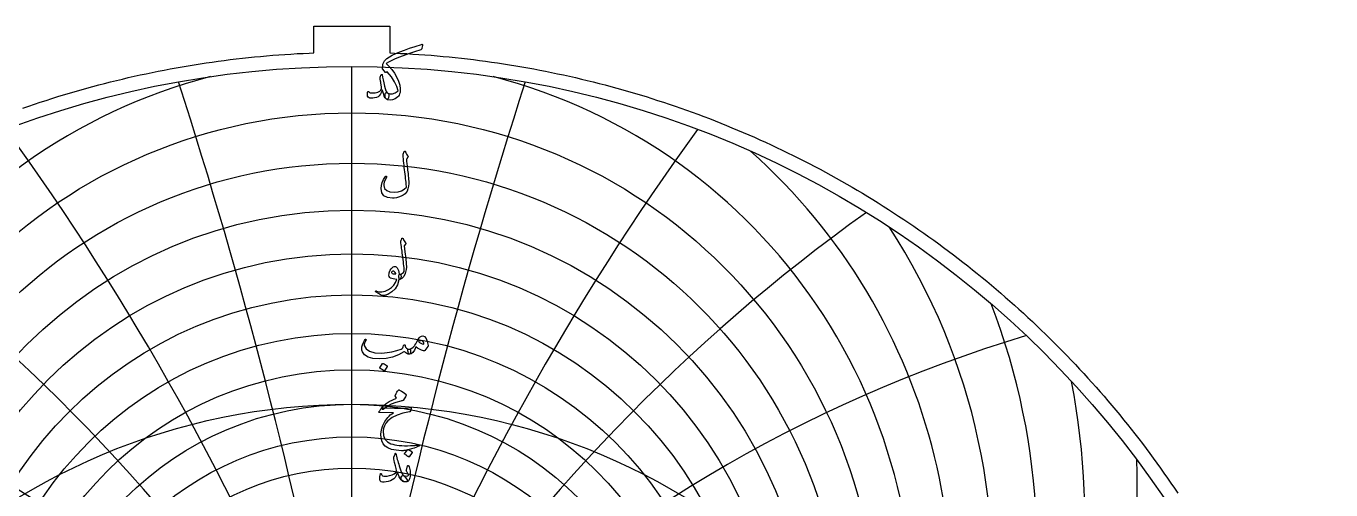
# Model space of a CAD drawing. Header units: millimetres. Extents: x -74 to 74, y -74 to 75.
# Drawn here: x -24.1 to 72.5, y 41.1 to 75.4 of the extents above; entities that cross this region are included whole.
import ezdxf

# ---------------------------------------------------------------- set-up
doc = ezdxf.new("R2010")
doc.units = ezdxf.units.MM
for name, color, linetype in [('CUT_OUTER', 1, 'Continuous'), ('ENGRAVE', 7, 'Continuous'), ('ENGRAVE_FINE', 8, 'Continuous'), ('TEXT', 5, 'Continuous')]:
    doc.layers.add(name, color=color, linetype=linetype)

msp = doc.modelspace()

# ---------------------------------------------------------------- linework, layer by layer
at = {"layer": 'CUT_OUTER'}
msp.add_lwpolyline([(-24.3388, 69.3612), (-23.9127, 69.5092), (-23.4858, 69.6546), (-23.058, 69.7974), (-22.6293, 69.9376), (-22.1997, 70.0751), (-21.7693, 70.21), (-21.3381, 70.3423), (-20.9061, 70.4719), (-20.4733, 70.5988), (-20.0397, 70.7231), (-19.6054, 70.8448), (-19.1703, 70.9637), (-18.7345, 71.08), (-18.298, 71.1936), (-17.8609, 71.3046), (-17.423, 71.4128), (-16.9845, 71.5184), (-16.5454, 71.6213), (-16.1056, 71.7214), (-15.6652, 71.8189), (-15.2242, 71.9137), (-14.7827, 72.0057), (-14.3406, 72.0951), (-13.898, 72.1817), (-13.4548, 72.2656), (-13.0111, 72.3468), (-12.567, 72.4253), (-12.1224, 72.501), (-11.6773, 72.5741), (-11.2317, 72.6443), (-10.7858, 72.7119), (-10.3394, 72.7767), (-9.8927, 72.8388), (-9.4456, 72.8981), (-8.9981, 72.9547), (-8.5503, 73.0085), (-8.1022, 73.0596), (-7.6537, 73.108), (-7.205, 73.1535), (-6.756, 73.1964), (-6.3067, 73.2364), (-5.8573, 73.2738), (-5.4075, 73.3083), (-4.9576, 73.3401), (-4.5075, 73.3692), (-4.0573, 73.3954), (-3.6068, 73.419), (-3.1563, 73.4397), (-2.8175, 73.4532), (-2.8175, 75.4395), (2.8175, 75.4395), (2.8175, 73.4532), (3.1563, 73.4397), (3.6068, 73.419), (4.0573, 73.3954), (4.5075, 73.3692), (4.9576, 73.3401), (5.4075, 73.3083), (5.8573, 73.2738), (6.3067, 73.2364), (6.756, 73.1964), (7.205, 73.1535), (7.6537, 73.108), (8.1022, 73.0596), (8.5503, 73.0085), (8.9981, 72.9547), (9.4456, 72.8981), (9.8927, 72.8388), (10.3394, 72.7767), (10.7858, 72.7119), (11.2317, 72.6443), (11.6773, 72.5741), (12.1224, 72.501), (12.567, 72.4253), (13.0111, 72.3468), (13.4548, 72.2656), (13.898, 72.1817), (14.3406, 72.0951), (14.7827, 72.0057), (15.2242, 71.9137), (15.6652, 71.8189), (16.1056, 71.7214), (16.5454, 71.6213), (16.9845, 71.5184), (17.423, 71.4128), (17.8609, 71.3046), (18.298, 71.1936), (18.7345, 71.08), (19.1703, 70.9637), (19.6054, 70.8448), (20.0397, 70.7231), (20.4733, 70.5988), (20.9061, 70.4719), (21.3381, 70.3423), (21.7693, 70.21), (22.1997, 70.0751), (22.6293, 69.9376), (23.058, 69.7974), (23.4858, 69.6546), (23.9127, 69.5092), (24.3388, 69.3612), (24.7639, 69.2106), (25.1881, 69.0573), (25.6114, 68.9014), (26.0337, 68.743), (26.455, 68.582), (26.8753, 68.4184), (27.2946, 68.2522), (27.7129, 68.0834), (28.1301, 67.9121), (28.5463, 67.7382), (28.9614, 67.5618), (29.3754, 67.3828), (29.7883, 67.2013), (30.2001, 67.0172), (30.6107, 66.8307), (31.0202, 66.6416), (31.4285, 66.45), (31.8356, 66.2559), (32.2416, 66.0593), (32.6463, 65.8602), (33.0498, 65.6587), (33.4521, 65.4547), (33.853, 65.2482), (34.2528, 65.0392), (34.6512, 64.8278), (35.0483, 64.614), (35.4441, 64.3977), (35.8386, 64.179), (36.2317, 63.9579), (36.6235, 63.7344), (37.0138, 63.5085), (37.4028, 63.2802), (37.7904, 63.0495), (38.1766, 62.8164), (38.5613, 62.581), (38.9445, 62.3432), (39.3263, 62.1031), (39.7067, 61.8606), (40.0855, 61.6158), (40.4628, 61.3687), (40.8386, 61.1193), (41.2128, 60.8675), (41.5855, 60.6135), (41.9567, 60.3572), (42.3262, 60.0986), (42.6942, 59.8378), (43.0605, 59.5747), (43.4253, 59.3093), (43.7884, 59.0418), (44.1498, 58.772), (44.5096, 58.5), (44.8677, 58.2258), (45.2241, 57.9494), (45.5789, 57.6708), (45.9319, 57.39), (46.2831, 57.1071), (46.6327, 56.8221), (46.9804, 56.5349), (47.3264, 56.2455), (47.6707, 55.9541), (48.0131, 55.6605), (48.3537, 55.3649), (48.6925, 55.0671), (49.0295, 54.7673), (49.3646, 54.4655), (49.6979, 54.1615), (50.0293, 53.8556), (50.3588, 53.5476), (50.6864, 53.2376), (51.0121, 52.9256), (51.3359, 52.6116), (51.6577, 52.2956), (51.9777, 51.9777), (52.2956, 51.6577), (52.6116, 51.3359), (52.9256, 51.0121), (53.2376, 50.6864), (53.5476, 50.3588), (53.8556, 50.0293), (54.1615, 49.6979), (54.4655, 49.3646), (54.7673, 49.0295), (55.0671, 48.6925), (55.3649, 48.3537), (55.6605, 48.0131), (55.9541, 47.6707), (56.2455, 47.3264), (56.5349, 46.9804), (56.8221, 46.6327), (57.1071, 46.2831), (57.39, 45.9319), (57.6708, 45.5789), (57.9494, 45.2241), (58.2258, 44.8677), (58.5, 44.5096), (58.772, 44.1498), (59.0418, 43.7884), (59.3093, 43.4253), (59.5747, 43.0605), (59.8378, 42.6942), (60.0986, 42.3262), (60.3572, 41.9567), (60.6135, 41.5855), (60.8675, 41.2128), (61.1193, 40.8386)], dxfattribs=at)
at = {"layer": 'ENGRAVE'}
msp.add_lwpolyline([(0, -72.45), (0, 72.45)], dxfattribs=at)
for centre, radius in [((0, 0), 72.45), ((0, 27.7809), 34.0245), ((0, 0), 47.425), ((0, 23.7125), 23.7125)]:
    msp.add_circle(centre, radius, dxfattribs=at)
msp.add_arc((0, 34.7175), 47.425, 146.97731, 33.02269, dxfattribs=at)
at = {"layer": 'ENGRAVE_FINE'}
for centre, radius in [((0, 30.1071), 38.8968), ((0, 28.8818), 36.3931), ((0, 26.7902), 31.7748), ((0, 25.8976), 29.63), ((0, 25.0927), 27.5781), ((0, 24.3668), 25.6087), ((0, 23.1233), 21.8814), ((0, 22.5936), 20.1081)]:
    msp.add_circle(centre, radius, dxfattribs=at)
for centre, radius, start, end in [((0, 31.4738), 41.5543, 104.568368, 75.431632), ((-380.3677, -47.425), 386.2354, 4.150866, 17.902688), ((-380.3677, -47.425), 386.2354, 4.150866, 17.902688), ((380.3677, -47.425), 386.2354, 162.097312, 175.849134), ((380.3677, -47.425), 386.2354, 162.097312, 175.849134), ((-184.2708, -47.425), 196.0969, 8.354592, 35.979906), ((-184.2708, -47.425), 196.0969, 8.354592, 35.979906), ((184.2708, -47.425), 196.0969, 144.020094, 171.645408), ((184.2708, -47.425), 196.0969, 144.020094, 171.645408), ((0, 33.0024), 44.3882, 131.640882, 48.359118), ((-116.1671, -47.425), 134.1382, 12.666469, 54.396525), ((-116.1671, -47.425), 134.1382, 12.666469, 54.396525), ((116.1671, -47.425), 134.1382, 125.603475, 167.333531), ((116.1671, -47.425), 134.1382, 125.603475, 167.333531), ((0, 36.649), 50.697, 158.934283, 21.065717), ((-79.9298, -47.425), 104.341, 17.146853, 73.284845), ((-79.9298, -47.425), 104.341, 17.146853, 73.284845), ((79.9298, -47.425), 104.341, 106.715155, 162.853147), ((79.9298, -47.425), 104.341, 106.715155, 162.853147), ((0, 38.8337), 54.2431, 169.07246, 10.92754), ((0, 41.3173), 58.1113, 178.031366, 1.968634)]:
    msp.add_arc(centre, radius, start, end, dxfattribs=at)
at = {"layer": 'TEXT'}
for points in [[(5.1523, 74.0797), (5.1957, 74.0875), (5.223, 74.0765), (5.2343, 74.0468), (5.2294, 73.9983), (5.1823, 73.8098), (5.1679, 73.7616), (5.1502, 73.7241), (5.1293, 73.6973), (5.1052, 73.6812), (4.6226, 73.5231), (4.1861, 73.3744), (3.7957, 73.235), (3.4513, 73.105), (3.1535, 72.9838), (2.9029, 72.8709), (2.6993, 72.7663), (2.543, 72.6701), (2.7625, 72.4558), (2.9629, 72.2202), (3.1439, 71.9631), (3.3056, 71.6846), (3.4534, 71.36), (3.5456, 71.059), (3.582, 70.7816), (3.5627, 70.5277), (3.5338, 70.4136), (3.4984, 70.3199), (3.4567, 70.2465), (3.4085, 70.1935), (3.2082, 70.0564), (3.0143, 69.975), (2.8268, 69.9493), (2.6458, 69.9793), (2.5681, 70.0195), (2.5108, 70.0843), (2.4739, 70.1737), (2.4573, 70.2878), (2.4581, 70.3788), (2.4733, 70.4463), (2.5031, 70.4902), (2.5472, 70.5106), (2.5695, 70.5095), (2.5976, 70.502), (2.6316, 70.4881), (2.6715, 70.4677), (2.8359, 70.4115), (3.0164, 70.4227), (3.213, 70.5015), (3.4256, 70.6477), (3.3319, 70.9715), (3.1664, 71.3129), (2.9291, 71.672), (2.6201, 72.0488), (2.6112, 72.0549), (2.6019, 72.0563), (2.592, 72.0528), (2.5815, 72.0445), (2.5344, 72.0059), (2.5234, 71.9982), (2.5119, 71.9963), (2.4998, 72.0003), (2.4873, 72.0102), (2.2816, 72.2416), (2.2768, 72.2593), (2.2752, 72.2994), (2.2768, 72.3621), (2.2816, 72.4473), (2.2896, 72.5378), (2.3009, 72.6122), (2.3153, 72.6706), (2.333, 72.7129), (2.3634, 72.7667), (2.3946, 72.8168), (2.4266, 72.8631), (2.4594, 72.9057), (2.493, 72.9448), (2.5274, 72.9807), (2.5626, 73.0134), (2.5987, 73.0428), (2.7735, 73.1565), (2.9896, 73.2747), (3.247, 73.3975), (3.5456, 73.5249), (3.8854, 73.6567), (4.2665, 73.7932), (4.6888, 73.9342), (5.1523, 74.0797)], [(2.5515, 70.0307), (2.4682, 70.1175), (2.3941, 70.2535), (2.329, 70.4388), (2.273, 70.6734), (2.2653, 70.6991), (2.2548, 70.7034), (2.2417, 70.6863), (2.2259, 70.6477), (2.2126, 70.6114), (2.1986, 70.5754), (2.1837, 70.5396), (2.168, 70.5042), (2.1518, 70.4689), (2.1354, 70.434), (2.1186, 70.3993), (2.1016, 70.3649), (2.0304, 70.2706), (1.9367, 70.1978), (1.8205, 70.1464), (1.6817, 70.1164), (1.5468, 70.1025), (1.4332, 70.0993), (1.3411, 70.1068), (1.2704, 70.125), (1.2072, 70.1694), (1.1676, 70.2514), (1.1515, 70.3708), (1.159, 70.5277), (1.1649, 70.5542), (1.174, 70.5738), (1.1863, 70.5864), (1.2019, 70.592), (1.2195, 70.5923), (1.234, 70.5888), (1.2452, 70.5816), (1.2533, 70.5706), (1.2776, 70.5366), (1.3122, 70.5117), (1.3569, 70.4959), (1.4118, 70.4892), (1.443, 70.4876), (1.4766, 70.487), (1.5126, 70.4876), (1.5511, 70.4892), (1.5916, 70.4918), (1.6341, 70.4956), (1.6784, 70.5004), (1.7246, 70.5063), (1.9163, 70.5475), (2.0588, 70.6113), (2.152, 70.6975), (2.1959, 70.8062), (2.1936, 70.8295), (2.1911, 70.8566), (2.1883, 70.8874), (2.1852, 70.9219), (2.1813, 70.9605), (2.1761, 71.0033), (2.1695, 71.0505), (2.1616, 71.1019), (2.1533, 71.1542), (2.1456, 71.2042), (2.1383, 71.2517), (2.1316, 71.2968), (2.1249, 71.3395), (2.1177, 71.3798), (2.1099, 71.4177), (2.1016, 71.4532), (2.0896, 71.5215), (2.0834, 71.5764), (2.0832, 71.6179), (2.0888, 71.646), (2.1788, 71.8431), (2.186, 71.8525), (2.1948, 71.8592), (2.2053, 71.8632), (2.2173, 71.8645), (2.2291, 71.8624), (2.2387, 71.856), (2.2462, 71.8453), (2.2516, 71.8303), (2.2789, 71.6626), (2.3137, 71.4682), (2.356, 71.247), (2.4058, 70.999), (2.4562, 70.8036), (2.5172, 70.6498), (2.589, 70.5379), (2.6715, 70.4677), (2.7015, 70.4431), (2.7229, 70.4078), (2.7358, 70.3617), (2.7401, 70.3049), (2.7355, 70.2294), (2.7218, 70.1614), (2.6991, 70.1009), (2.6672, 70.0478), (2.6439, 70.0227), (2.6169, 70.0114), (2.5861, 70.0141), (2.5515, 70.0307)], [(3.8798, 66.1444), (3.8873, 66.1575), (3.8969, 66.1669), (3.9087, 66.1725), (3.9226, 66.1744), (3.9365, 66.172), (3.9483, 66.1648), (3.958, 66.1527), (3.9655, 66.1358), (4.0054, 66.0376), (4.0479, 65.9527), (4.0932, 65.8812), (4.1411, 65.8231), (4.1553, 65.8022), (4.1594, 65.7781), (4.1532, 65.7508), (4.1369, 65.7202), (4.1264, 65.7055), (4.1165, 65.6913), (4.1071, 65.6777), (4.0983, 65.6645), (4.09, 65.6522), (4.0822, 65.641), (4.075, 65.6308), (4.0683, 65.6217), (4.0571, 65.6051), (4.049, 65.5853), (4.0442, 65.5622), (4.0426, 65.536), (4.0477, 65.4619), (4.0544, 65.3812), (4.0627, 65.2938), (4.0726, 65.1996), (4.0838, 65.0988), (4.0962, 64.9913), (4.1095, 64.8771), (4.124, 64.7562), (4.1402, 64.6355), (4.1545, 64.5221), (4.167, 64.416), (4.1776, 64.317), (4.1865, 64.225), (4.1942, 64.1397), (4.2005, 64.0611), (4.2054, 63.9892), (4.211, 63.7763), (4.1936, 63.5747), (4.1532, 63.3843), (4.0897, 63.2051), (4.0279, 63.0999), (3.9323, 63.0027), (3.8029, 62.9135), (3.6398, 62.8324), (3.4631, 62.7651), (3.2971, 62.7177), (3.1417, 62.6902), (2.9971, 62.6824), (2.6351, 62.7322), (2.3759, 62.8688), (2.2195, 63.0921), (2.1659, 63.4022), (2.1846, 63.6333), (2.2452, 63.8596), (2.3475, 64.0811), (2.4915, 64.2977), (2.5025, 64.3103), (2.514, 64.3181), (2.5261, 64.321), (2.5387, 64.3191), (2.5521, 64.3141), (2.5622, 64.3074), (2.5692, 64.2991), (2.5729, 64.2892), (2.5756, 64.2744), (2.5751, 64.2602), (2.5713, 64.2466), (2.5644, 64.2335), (2.4661, 64.042), (2.3983, 63.8789), (2.3611, 63.7442), (2.3544, 63.6379), (2.4259, 63.4089), (2.5804, 63.249), (2.818, 63.1583), (3.1385, 63.1366), (3.4275, 63.1679), (3.673, 63.2405), (3.8752, 63.3543), (4.034, 63.5093), (4.0307, 63.5842), (4.0249, 63.6716), (4.0168, 63.7716), (4.0062, 63.8842), (3.9929, 64.0097), (3.9767, 64.1483), (3.9576, 64.3), (3.9355, 64.4648), (3.9146, 64.6349), (3.8948, 64.8022), (3.876, 64.9669), (3.8584, 65.1289), (3.842, 65.2883), (3.8273, 65.4449), (3.8142, 65.5989), (3.8027, 65.7502), (3.7855, 65.8959), (3.7863, 65.9125), (3.7887, 65.928), (3.7927, 65.9425), (3.7984, 65.9559)], [(3.6206, 59.5066), (3.6495, 59.5765), (3.672, 59.6319), (3.688, 59.6729), (3.6977, 59.6994), (3.7052, 59.7163), (3.7148, 59.7283), (3.7266, 59.7355), (3.7405, 59.738), (3.7563, 59.7353), (3.7694, 59.7272), (3.7799, 59.7139), (3.7877, 59.6951), (3.8233, 59.6033), (3.8659, 59.5205), (3.9154, 59.4469), (3.9719, 59.3823), (3.9877, 59.3617), (3.9922, 59.3384), (3.9856, 59.3124), (3.9676, 59.2838), (3.8733, 59.151), (3.8798, 59.0915), (3.8862, 59.0331), (3.8926, 58.9758), (3.8991, 58.9196), (3.9055, 58.8644), (3.9119, 58.8103), (3.9183, 58.7573), (3.9248, 58.7053), (3.9839, 58.2244), (4.0201, 57.8484), (4.0332, 57.5774), (4.0233, 57.4114), (3.9424, 57.1101), (3.8369, 56.8876), (3.7068, 56.7438), (3.552, 56.6787), (3.5477, 56.6787), (3.5434, 56.6787), (3.5391, 56.6787), (3.5349, 56.6787), (3.5094, 56.7028), (3.4931, 56.758), (3.4859, 56.8442), (3.4877, 56.9615), (3.4917, 57.0049), (3.5038, 57.0365), (3.5239, 57.0563), (3.552, 57.0643), (3.6607, 57.086), (3.7512, 57.1254), (3.8235, 57.1824), (3.8776, 57.2571), (3.874, 57.3468), (3.8675, 57.4489), (3.858, 57.5632), (3.8455, 57.6899), (3.8304, 57.8283), (3.8128, 57.978), (3.7929, 58.139), (3.7705, 58.3112), (3.7499, 58.4804), (3.7309, 58.6325), (3.7135, 58.7675), (3.6977, 58.8853), (3.684, 58.986), (3.673, 59.0695), (3.6647, 59.136), (3.6591, 59.1852), (3.6163, 59.4295), (3.6149, 59.4536), (3.6152, 59.4744), (3.6171, 59.4921), (3.6206, 59.5066)], [(3.4663, 56.6316), (3.3659, 56.2789), (3.1974, 55.9835), (2.961, 55.7454), (2.6565, 55.5647), (2.6139, 55.5463), (2.5719, 55.5299), (2.5304, 55.5153), (2.4894, 55.5025), (2.4492, 55.492), (2.4101, 55.4838), (2.3721, 55.478), (2.3351, 55.4747), (2.243, 55.4878), (2.1209, 55.5358), (1.9688, 55.6185), (1.7867, 55.7361), (1.7672, 55.7529), (1.7556, 55.7693), (1.7522, 55.7851), (1.7567, 55.8003), (1.7669, 55.8121), (1.7803, 55.8175), (1.7969, 55.8164), (1.8167, 55.8089), (2.006, 55.7476), (2.2184, 55.7478), (2.4538, 55.8097), (2.7122, 55.9332), (2.9232, 56.0764), (3.0978, 56.2449), (3.236, 56.4385), (3.3378, 56.6573), (3.337, 56.665), (3.3346, 56.6712), (3.3305, 56.6757), (3.3249, 56.6787), (3.1774, 56.6873), (3.0518, 56.7044), (2.9481, 56.7301), (2.8664, 56.7644), (2.8033, 56.8174), (2.7636, 56.8908), (2.7475, 56.9845), (2.755, 57.0986), (2.7575, 57.1137), (2.7604, 57.1291), (2.7639, 57.1448), (2.7679, 57.1607), (2.7725, 57.1772), (2.7775, 57.1945), (2.7832, 57.2125), (2.7893, 57.2314), (2.8397, 57.3538), (2.9007, 57.4553), (2.9725, 57.5359), (3.055, 57.5956), (3.1393, 57.6283), (3.2167, 57.6277), (3.2872, 57.594), (3.3506, 57.5271), (3.4061, 57.4339), (3.4481, 57.3257), (3.4767, 57.2025), (3.492, 57.0643), (3.5004, 57.0644), (3.5086, 57.0649), (3.5165, 57.0655), (3.5241, 57.0665), (3.5318, 57.0674), (3.5397, 57.0681), (3.5478, 57.0685), (3.5563, 57.0686), (3.5852, 57.0624), (3.6077, 57.044), (3.6238, 57.0132), (3.6334, 56.9701), (3.6374, 56.9227), (3.6366, 56.8747), (3.631, 56.8262), (3.6206, 56.7772), (3.6069, 56.7341), (3.5916, 56.7033), (3.5748, 56.6849), (3.5563, 56.6787), (3.4749, 56.6787), (3.4743, 56.6709), (3.4727, 56.6605), (3.4701, 56.6474), (3.4663, 56.6316)], [(3.2606, 57.1114), (3.2157, 57.1899), (3.1664, 57.2453), (3.1128, 57.2777), (3.055, 57.2871), (3.0204, 57.278), (2.9896, 57.2636), (2.9626, 57.2437), (2.9393, 57.2186), (2.9318, 57.2052), (2.9307, 57.1907), (2.9361, 57.1752), (2.9479, 57.1586), (2.992, 57.1197), (3.056, 57.0932), (3.1399, 57.079), (3.2435, 57.0772), (3.2542, 57.0793), (3.2606, 57.0857), (3.2628, 57.0964), (3.2606, 57.1114)], [(0.9769, 52.215), (0.9922, 52.2316), (1.008, 52.2385), (1.0243, 52.2359), (1.0412, 52.2236), (1.054, 52.2075), (1.0583, 52.1893), (1.054, 52.1689), (1.0412, 52.1464), (0.9758, 52.0452), (0.9341, 51.9515), (0.9158, 51.8652), (0.9212, 51.7865), (1.0554, 51.5278), (1.3165, 51.3473), (1.7045, 51.245), (2.2195, 51.2209), (2.6016, 51.2491), (2.9682, 51.3077), (3.3193, 51.3969), (3.6548, 51.5166), (3.714, 51.5517), (3.763, 51.6055), (3.8018, 51.6781), (3.8305, 51.7694), (3.8401, 51.7954), (3.8562, 51.8133), (3.8787, 51.8232), (3.9076, 51.8251), (3.9282, 51.8162), (3.943, 51.7983), (3.9518, 51.7713), (3.9548, 51.7351), (3.9748, 51.6457), (4.0308, 51.5787), (4.1227, 51.5343), (4.2504, 51.5123), (4.2965, 51.5021), (4.3275, 51.4759), (4.3436, 51.4336), (4.3447, 51.3752), (4.3291, 51.2665), (4.3082, 51.1888), (4.282, 51.1422), (4.2504, 51.1267), (4.1564, 51.139), (4.0672, 51.1759), (3.9829, 51.2375), (3.9033, 51.3238), (3.8966, 51.3273), (3.8851, 51.3248), (3.8688, 51.3165), (3.8476, 51.3023), (3.4481, 51.0774), (3.0121, 50.9167), (2.5397, 50.8203), (2.0309, 50.7882), (1.5607, 50.8203), (1.1954, 50.9167), (0.9351, 51.0774), (0.7798, 51.3023), (0.7445, 51.4279), (0.7327, 51.5562), (0.7445, 51.6872), (0.7798, 51.8208), (0.8275, 51.945), (0.8762, 52.0522), (0.926, 52.1421), (0.9769, 52.215)], [(5.2444, 52.4892), (5.3786, 52.4415), (5.4897, 52.3071), (5.5778, 52.0859), (5.6429, 51.7779), (5.6453, 51.7557), (5.644, 51.7362), (5.6389, 51.7193), (5.6301, 51.7051), (5.3944, 51.4095), (5.3781, 51.3915), (5.3591, 51.3805), (5.3374, 51.3765), (5.313, 51.3795), (5.1529, 51.4341), (5.0024, 51.5037), (4.8615, 51.5883), (4.7303, 51.688), (4.6245, 51.4424), (4.5086, 51.267), (4.3824, 51.1618), (4.2461, 51.1267), (4.2309, 51.1323), (4.2151, 51.1492), (4.1987, 51.1773), (4.1818, 51.2167), (4.1559, 51.3141), (4.1465, 51.3923), (4.1537, 51.4512), (4.1776, 51.4909), (4.1915, 51.5002), (4.2076, 51.5069), (4.2258, 51.511), (4.2461, 51.5123), (4.3436, 51.5289), (4.4389, 51.5744), (4.5321, 51.6489), (4.6232, 51.7522), (4.6631, 51.8122), (4.7228, 51.9108), (4.8023, 52.0479), (4.9017, 52.2236), (4.9793, 52.3398), (5.0623, 52.4228), (5.1507, 52.4726), (5.2444, 52.4892)], [(4.9359, 52.0693), (5.0163, 52.0024), (5.1073, 51.9472), (5.2091, 51.9038), (5.3216, 51.8722), (5.3154, 51.9566), (5.2926, 52.0254), (5.2533, 52.0787), (5.1973, 52.1164), (5.1328, 52.136), (5.0677, 52.1346), (5.0021, 52.1124), (4.9359, 52.0693)], [(2.2752, 50.4368), (2.2805, 50.4422), (2.288, 50.4454), (2.2977, 50.4465), (2.3094, 50.4454), (2.3927, 50.4117), (2.4712, 50.3704), (2.5448, 50.3217), (2.6137, 50.2655), (2.6203, 50.2569), (2.6233, 50.2483), (2.6225, 50.2397), (2.6179, 50.2312), (2.4166, 49.9055), (2.4091, 49.8978), (2.3994, 49.8959), (2.3876, 49.8999), (2.3737, 49.9098), (2.3617, 49.9184), (2.3426, 49.9313), (2.3167, 49.9484), (2.2837, 49.9698), (2.2433, 49.9955), (2.1948, 50.0255), (2.1383, 50.0598), (2.0738, 50.0984), (2.0652, 50.1048), (2.0609, 50.1112), (2.0609, 50.1176), (2.0652, 50.1241)], [(3.6163, 47.6511), (3.2419, 47.5534), (2.9114, 47.4273), (2.6249, 47.2728), (2.3823, 47.0899), (2.3451, 47.0617), (2.3105, 47.0459), (2.2786, 47.0425), (2.2495, 47.0513), (2.2154, 47.0917), (2.2205, 47.1488), (2.2647, 47.2224), (2.348, 47.3127), (2.5448, 47.476), (2.7711, 47.6233), (3.0269, 47.7545), (3.3121, 47.8697), (3.2306, 47.9896), (3.2154, 48.0196), (3.2082, 48.0496), (3.209, 48.0796), (3.2178, 48.1096), (3.2754, 48.224), (3.3281, 48.3185), (3.3761, 48.3932), (3.4192, 48.4481), (3.4468, 48.4741), (3.4738, 48.4877), (3.5003, 48.4891), (3.5263, 48.4781), (3.6771, 48.3929), (3.8037, 48.3131), (3.9063, 48.2387), (3.9848, 48.1696), (4, 48.1474), (4.0072, 48.1193), (4.0064, 48.0852), (3.9976, 48.0453), (3.97, 47.9829), (3.9258, 47.9072), (3.865, 47.818), (3.7877, 47.7154), (3.7673, 47.7002), (3.732, 47.6844), (3.6816, 47.668), (3.6163, 47.6511)], [(2.6051, 47.1541), (3.1549, 47.1348), (3.6302, 47.1327), (4.0311, 47.1477), (4.3575, 47.1798), (4.3676, 47.181), (4.3763, 47.1804), (4.3836, 47.1778), (4.3897, 47.1734), (4.3941, 47.1674), (4.3966, 47.16), (4.3973, 47.1513), (4.3961, 47.1413), (4.3876, 47.1022), (4.3795, 47.0663), (4.3716, 47.0336), (4.3639, 47.0042), (4.3566, 46.9779), (4.3495, 46.9549), (4.3427, 46.9351), (4.3361, 46.9185), (4.3222, 46.892), (4.3061, 46.8724), (4.2879, 46.8598), (4.2675, 46.8542), (3.7727, 46.7645), (3.342, 46.6239), (2.9757, 46.4324), (2.6736, 46.1901), (2.521, 46.0157), (2.4101, 45.8312), (2.341, 45.6365), (2.3137, 45.4317), (2.34, 45.1101), (2.4444, 44.8479), (2.627, 44.6452), (2.8879, 44.5019), (3.0231, 44.4585), (3.1717, 44.4226), (3.3337, 44.3943), (3.5092, 44.3734), (3.6977, 44.3597), (3.8991, 44.353), (4.1133, 44.3533), (4.3404, 44.3605), (4.4211, 44.3651), (4.5005, 44.3702), (4.5786, 44.3758), (4.6553, 44.3819), (4.7301, 44.3886), (4.8026, 44.3959), (4.8726, 44.4036), (4.9402, 44.4119), (4.9609, 44.413), (4.9756, 44.4076), (4.9844, 44.3959), (4.9874, 44.3777), (4.9858, 44.3565), (4.9809, 44.3402), (4.9729, 44.3286), (4.9617, 44.322), (4.8406, 44.2708), (4.726, 44.2245), (4.6178, 44.183), (4.516, 44.1463), (4.421, 44.1141), (4.3329, 44.0863), (4.2517, 44.0627), (4.1776, 44.0435), (4.1078, 44.0293), (4.0399, 44.0167), (3.9739, 44.0057), (3.9098, 43.9963), (3.8472, 43.9891), (3.786, 43.9845), (3.7262, 43.9827), (3.6677, 43.9835), (3.2681, 44.0145), (2.935, 44.082), (2.6683, 44.1859), (2.468, 44.3262), (2.321, 44.5016), (2.2184, 44.7065), (2.1603, 44.9408), (2.1466, 45.2046), (2.1887, 45.5318), (2.2891, 45.8494), (2.4479, 46.1574), (2.6651, 46.4557), (2.75, 46.546), (2.8461, 46.6325), (2.9535, 46.7152), (3.0721, 46.7942), (2.0352, 46.8028), (2.0103, 46.8135), (1.9999, 46.8328), (2.0039, 46.8606), (2.0224, 46.897), (2.0572, 46.9501), (2.0888, 46.9977), (2.1172, 47.04), (2.1423, 47.077), (2.1643, 47.1083), (2.183, 47.1338), (2.1986, 47.1533), (2.2109, 47.167), (2.2387, 47.1694), (2.3137, 47.1681), (2.4358, 47.163), (2.6051, 47.1541)], [(3.2842, 43.6869), (3.3088, 43.5745), (3.3356, 43.4603), (3.3645, 43.3442), (3.3956, 43.2263), (3.4288, 43.1059), (3.4642, 42.9826), (3.5017, 42.8563), (3.5413, 42.7271), (3.6214, 42.4947), (3.6945, 42.3201), (3.7606, 42.2033), (3.8198, 42.1444), (3.8715, 42.1093), (3.9237, 42.0598), (3.9764, 41.9958), (4.0297, 41.9173), (4.0801, 41.8201), (4.094, 41.747), (4.0715, 41.698), (4.0126, 41.6731), (3.8222, 41.6923), (3.6538, 41.8187), (3.5073, 42.0523), (3.3828, 42.3929), (3.3801, 42.3985), (3.3763, 42.4025), (3.3715, 42.4049), (3.3656, 42.4057), (3.3613, 42.4049), (3.357, 42.4025), (3.3528, 42.3985), (3.3485, 42.3929), (3.3364, 42.3377), (3.3217, 42.2793), (3.3043, 42.2178), (3.2842, 42.153), (3.2622, 42.0916), (3.2392, 42.0405), (3.2151, 41.9995), (3.1899, 41.9687), (3.0994, 41.8897), (2.9864, 41.8198), (2.8509, 41.759), (2.6929, 41.7073), (2.5322, 41.6691), (2.393, 41.6527), (2.2752, 41.6583), (2.1788, 41.6859), (2.0963, 41.755), (2.0588, 41.8766), (2.0663, 42.0507), (2.1188, 42.2772), (2.1239, 42.2847), (2.1306, 42.2901), (2.1389, 42.2933), (2.1488, 42.2943), (2.1605, 42.293), (2.1702, 42.289), (2.1777, 42.2823), (2.183, 42.2729), (2.2034, 42.2255), (2.2259, 42.1862), (2.2505, 42.1548), (2.2773, 42.1315), (2.3609, 42.1005), (2.4744, 42.093), (2.6179, 42.109), (2.7915, 42.1487), (2.9765, 42.2081), (3.1203, 42.2751), (3.2229, 42.3495), (3.2842, 42.4315), (3.2944, 42.5145), (3.2778, 42.6564), (3.2344, 42.8572), (3.1642, 43.117), (3.1305, 43.2538), (3.1107, 43.3644), (3.1048, 43.4488), (3.1128, 43.5069), (3.1942, 43.7383), (3.2031, 43.7627), (3.2124, 43.7801), (3.2223, 43.7905), (3.2328, 43.794), (3.2456, 43.7873), (3.2585, 43.7672), (3.2714, 43.7337), (3.2842, 43.6869)], [(4.1111, 44.0553), (4.1165, 44.0607), (4.124, 44.0639), (4.1336, 44.065), (4.1454, 44.0639), (4.2287, 44.0302), (4.3072, 43.9889), (4.3808, 43.9402), (4.4496, 43.884), (4.4563, 43.8754), (4.4593, 43.8668), (4.4585, 43.8583), (4.4539, 43.8497), (4.2525, 43.524), (4.245, 43.5163), (4.2354, 43.5144), (4.2236, 43.5184), (4.2097, 43.5283), (4.1976, 43.5369), (4.1786, 43.5498), (4.1527, 43.5669), (4.1197, 43.5883), (4.0793, 43.614), (4.0308, 43.644), (3.9743, 43.6783), (3.9098, 43.7169), (3.9012, 43.7233), (3.8969, 43.7297), (3.8969, 43.7361), (3.9012, 43.7426)], [(4.1497, 42.3029), (4.1245, 42.345), (4.1004, 42.3811), (4.0774, 42.4114), (4.0554, 42.4357), (4.0396, 42.4566), (4.0308, 42.4807), (4.0289, 42.508), (4.034, 42.5386), (4.124, 42.8642), (4.1366, 42.8926), (4.1529, 42.9006), (4.173, 42.8883), (4.1968, 42.8556), (4.2327, 42.7863), (4.2633, 42.7025), (4.2884, 42.6042), (4.3082, 42.4914), (4.3198, 42.3833), (4.3243, 42.2772), (4.3219, 42.1733), (4.3125, 42.0715), (4.2973, 41.9829), (4.2772, 41.9055), (4.2523, 41.8394), (4.2225, 41.7845), (4.1859, 41.7438), (4.1358, 41.7116), (4.0723, 41.6881), (3.9955, 41.6731), (3.9167, 41.6701), (3.8434, 41.6827), (3.7753, 41.7108), (3.7127, 41.7545), (3.6642, 41.8099), (3.6388, 41.8734), (3.6364, 41.9449), (3.657, 42.0244), (3.6899, 42.0895), (3.7287, 42.1305), (3.7735, 42.1473), (3.8241, 42.1401), (3.9408, 42.112), (4.0426, 42.109), (4.1294, 42.1313), (4.2011, 42.1787), (4.2027, 42.1912), (4.1947, 42.2162), (4.177, 42.2534), (4.1497, 42.3029)]]:
    msp.add_lwpolyline(points, close=True, dxfattribs=at)

doc.saveas('drawing.dxf')
